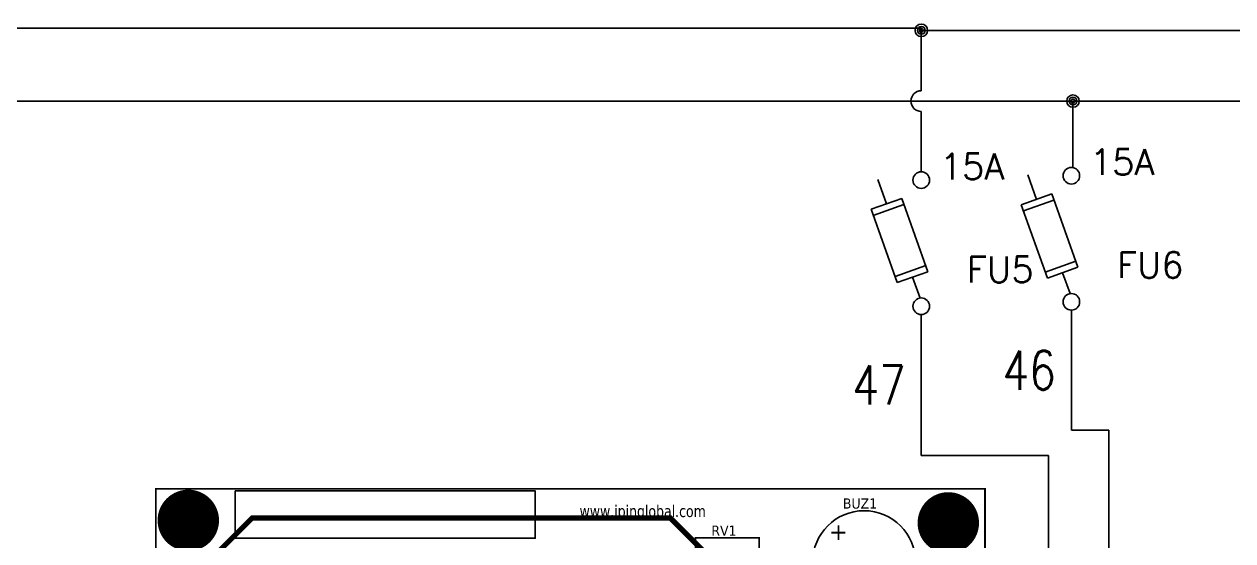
# Model space of a CAD drawing. Header units: millimetres. Extents: x 123.5 to 144.3, y 105.4 to 121.6.
# Drawn here: x 130.9 to 136.71, y 110.23 to 112.72 of the extents above; entities that cross this region are included whole.
import ezdxf
from ezdxf.enums import TextEntityAlignment as Align

# ---------------------------------------------------------------- set-up
doc = ezdxf.new("R2010")
doc.units = ezdxf.units.MM
for name, color, linetype in [('BLK_12AWG', 7, 'Continuous'), ('DESC', 250, 'Continuous'), ('SYMS', 7, 'Continuous'), ('TAGS', 250, 'Continuous'), ('TERMS', 250, 'Continuous'), ('WIREFIXED', 7, 'Continuous'), ('WIRES', 7, 'Continuous')]:
    doc.layers.add(name, color=color, linetype=linetype)
doc.styles.get("Standard").update_dxf_attribs({"font": 'tahoma.ttf'})
doc.styles.add('WD', font='romans.shx')

# ---------------------------------------------------------------- blocks, each defined once
blk = doc.blocks.new('EPAD')
at = {"const_width": 0.5}
blk.add_lwpolyline([(-0.25, 0, 1), (0.25, 0, 1)], format="xyb", close=True, dxfattribs=at)
blk = doc.blocks.new('Tarjeta mufla')
for points, const_width in [([(146.2096, 112.4206), (150.1229, 112.4206), (150.1229, 115.5111), (146.2096, 115.5111), (146.2096, 112.4206)], 0.008), ([(146.2096, 112.4206), (150.1229, 112.4206), (150.1229, 115.5111), (146.2096, 115.5111), (146.2096, 112.4206)], 0.008), ([(146.2096, 112.4206), (150.1229, 112.4206), (150.1229, 115.5111), (146.2096, 115.5111), (146.2096, 112.4206)], 0.008), ([(146.8316, 114.7434), (146.8279, 114.7355), (146.6308, 114.7355), (146.497, 114.8694), (146.497, 115.2052), (146.6649, 115.3732), (148.6373, 115.3732), (148.8064, 115.2041)], 0.025), ([(148.7564, 115.1291), (149.0564, 115.1291), (149.0564, 115.2791), (148.7564, 115.2791), (148.7564, 115.1291)], 0.008), ([(148.7564, 115.1291), (149.0564, 115.1291), (149.0564, 115.2791), (148.7564, 115.2791), (148.7564, 115.1291)], 0.008), ([(148.7564, 115.1291), (149.0564, 115.1291), (149.0564, 115.2791), (148.7564, 115.2791), (148.7564, 115.1291)], 0.008)]:
    blk.add_lwpolyline(points, dxfattribs=dict(const_width=const_width))
blk.add_lwpolyline([(146.5844, 115.277), (148.0001, 115.277), (148.0001, 115.5006), (146.5844, 115.5006), (146.5844, 115.277)])
for centre, radius in [((146.3631, 115.3615), 0.03), ((149.5521, 115.1647), 0.2426), ((149.5521, 115.1647), 0.2426), ((149.5521, 115.1647), 0.2426), ((149.9497, 115.3497), 0.03)]:
    blk.add_circle(centre, radius)
for p, xscale, yscale in [((146.3631, 115.3615), 0.29, 0.29), ((146.3631, 115.3615), 0.25, 0.25), ((149.9497, 115.3497), 0.29, 0.29), ((149.9497, 115.3497), 0.25, 0.25)]:
    blk.add_blockref('EPAD', p, dxfattribs=dict(xscale=xscale, yscale=yscale))
for s, height, width, p in [('BUZ1', 0.048, 1.041667, (149.4521, 115.4172)), ('BUZ1', 0.048, 1.041667, (149.4521, 115.4172)), ('BUZ1', 0.048, 1.041667, (149.4521, 115.4172)), ('www.jpinglobal.com', 0.056, 0.892857, (148.2096, 115.3773)), ('www.jpinglobal.com', 0.056, 0.892857, (148.2096, 115.3773)), ('www.jpinglobal.com', 0.056, 0.892857, (148.2096, 115.3773)), ('RV1', 0.048, 1.041667, (148.8314, 115.2891)), ('RV1', 0.048, 1.041667, (148.8314, 115.2891)), ('RV1', 0.048, 1.041667, (148.8314, 115.2891)), ('+', 0.08, 1.125, (149.3867, 115.2692)), ('+', 0.08, 1.125, (149.3867, 115.2692)), ('+', 0.08, 1.125, (149.3867, 115.2692))]:
    blk.add_text(s, height=height, dxfattribs=dict(width=width)).set_placement(p)
blk = doc.blocks.new('VDS11FR')
for p, q in [((-0.1679, 0.1897), (-0.2099, 0.3075)), ((-0.2415, 0.1635), (-0.0943, 0.216)), ((-0.231, 0.1341), (-0.0838, 0.1865)), ((0.0316, -0.1373), (-0.0943, 0.216)), ((-0.2415, 0.1635), (-0.1156, -0.1897)), ((-0.1261, -0.1603), (0.0211, -0.1078)), ((-0.1156, -0.1897), (0.0316, -0.1373)), ((-0.042, -0.1635), (-0.0061, -0.2642))]:
    blk.add_line(p, q)
for centre in [(0, 0.3038), (0, -0.3038)]:
    blk.add_circle(centre, 0.04)
at = {"style": 'WD', "flags": 8}
for tag, p in [('TERM02', (0.0891, 0.4322)), ('TERM01', (0.0895, -0.3031))]:
    blk.add_attdef(tag, text='', height=0.125, dxfattribs=at).set_placement(p, align=Align.TOP_LEFT)
at = {"style": 'WD'}
for tag, p, height, flags in [('X2TERM02', (0, 0.3438), 0.0125, 1), ('X4LINK', (-0.3477, 0), 0.01, 1), ('FAMILY', (-0.3122, 0.0335), 0.01, 9), ('X1LINK', (0.1252, 0), 0.01, 1), ('CONTACT', (-0.3122, -0.0465), 0.01, 9), ('X8TERM01', (0, -0.3438), 0.0125, 1)]:
    blk.add_attdef(tag, p, '', height=height, dxfattribs=dict(at, flags=flags))
at = {"style": 'WD', "width": 0.7}
blk.add_attdef('RATING1', text='', height=0.125, rotation=289.62024, dxfattribs=at).set_placement((-0.0972, 0.0191), align=Align.MIDDLE_CENTER)
for tag, p in [('INST', (0.2191, 0.1477)), ('LOC', (0.2191, -0.0235))]:
    blk.add_attdef(tag, p, '', height=0.125, dxfattribs=at)
at = {"style": 'WD', "flags": 9}
for tag, p in [('MFG', (-0.2842, -0.0026)), ('CAT', (-0.2842, 0.0169)), ('ASSYCODE', (-0.2865, -0.0242))]:
    blk.add_attdef(tag, text='', height=0.01, dxfattribs=at).set_placement(p, align=Align.CENTER)
at = {"style": 'WD'}
blk.add_attdef('TAG1', (0.2191, -0.1889), '', height=0.125, dxfattribs=at)
blk = doc.blocks.new('WDDOT')
for radius in [0.03, 0.0187, 0.00929]:
    blk.add_circle((0, 0), radius)
blk = doc.blocks.new('WD_WNV')
at = {"style": 'WD', "flags": 1}
for tag, p in [('W01USER', (-0.0625, 0.0938)), ('W02USER', (-0.0625, 0.0859)), ('W03USER', (-0.0625, 0.0781)), ('W04USER', (-0.0625, 0.0703)), ('W05USER', (-0.0625, 0.0625)), ('W06USER', (-0.0625, 0.0547)), ('W07USER', (-0.0625, 0.0469)), ('W08USER', (-0.0625, 0.0391)), ('W09USER', (-0.0625, 0.0312)), ('W10USER', (-0.0625, 0.0234))]:
    blk.add_attdef(tag, text='', height=0.005, dxfattribs=at).set_placement(p, align=Align.CENTER)
at = {"linetype": 'Continuous', "style": 'WD', "width": 0.8}
blk.add_attdef('WIRENO', text='', height=0.125, dxfattribs=at).set_placement((-0.05, 0), align=Align.MIDDLE_RIGHT)

msp = doc.modelspace()

# ---------------------------------------------------------------- linework, layer by layer
at = {"layer": 'BLK_12AWG'}
for p, q in [((135.215, 112.6852), (142.6036, 112.6852)), ((135.9452, 112.3447), (142.7932, 112.3447))]:
    msp.add_line(p, q, dxfattribs=at)
at = {"layer": 'WIRES'}
for p, q in [((135.215, 112.6963), (128.3973, 112.6963)), ((135.215, 112.3947), (135.215, 112.6963)), ((129.0933, 112.3447), (135.9452, 112.3447)), ((135.9452, 112.3447), (135.9452, 112.0252)), ((135.215, 112.004), (135.215, 112.2947)), ((135.9375, 110.759), (135.9375, 111.3377)), ((135.215, 111.3165), (135.215, 110.6373)), ((136.1172, 110.759), (135.9375, 110.759)), ((136.1172, 106.7077), (136.1172, 110.759)), ((135.215, 110.6373), (135.8282, 110.6373)), ((135.8282, 110.6373), (135.8282, 108.5968))]:
    msp.add_line(p, q, dxfattribs=at)
msp.add_arc((135.215, 112.3447), 0.05, 90, 270, dxfattribs=at)

# ---------------------------------------------------------------- block references
at = {"layer": 'DESC', "xscale": 1.020266282160534, "yscale": 1.020266282160534, "zscale": 1.020266282160534}
msp.add_blockref('Tarjeta mufla', (-17.6436, -7.3746), dxfattribs=at)
at = {"layer": 'SYMS'}
for p in [(135.215, 112.6852), (135.9452, 112.3447)]:
    msp.add_blockref('WDDOT', p, dxfattribs=at)
ref = msp.add_blockref('VDS11FR', (135.215, 111.6602), dxfattribs=at)
ref.add_attrib('TERM02', '15A', dxfattribs={"layer": 'TERMS', "height": 0.125, "style": 'WD', "flags": 8}).set_placement((135.3041, 112.0925), align=Align.TOP_LEFT)
ref.add_attrib('TAG1', 'FU5', (135.4341, 111.4713), dxfattribs={"layer": 'TAGS', "height": 0.125, "style": 'WD'})
ref = msp.add_blockref('VDS11FR', (135.9375, 111.6814), dxfattribs=at)
ref.add_attrib('TERM02', '15A', dxfattribs={"layer": 'TERMS', "height": 0.125, "style": 'WD', "flags": 8}).set_placement((136.0266, 112.1137), align=Align.TOP_LEFT)
ref.add_attrib('TAG1', 'FU6', (136.1567, 111.4925), dxfattribs={"layer": 'TAGS', "height": 0.125, "style": 'WD'})
at = {"layer": 'WIREFIXED'}
ref = msp.add_blockref('WD_WNV', (135.9375, 111.0483), dxfattribs=dict(at, xscale=1.5, yscale=1.5, zscale=1.5))
ref.add_attrib('WIRENOF', '46', dxfattribs={"linetype": 'Continuous', "height": 0.1875, "style": 'WD', "width": 0.8}).set_placement((135.8625, 111.0483), align=Align.MIDDLE_RIGHT)
ref = msp.add_blockref('WD_WNV', (135.215, 110.9769), dxfattribs=dict(at, xscale=1.5, yscale=1.5, zscale=1.5))
ref.add_attrib('WIRENOF', '47', dxfattribs={"linetype": 'Continuous', "height": 0.1875, "style": 'WD', "width": 0.8}).set_placement((135.14, 110.9769), align=Align.MIDDLE_RIGHT)

doc.saveas('drawing.dxf')
